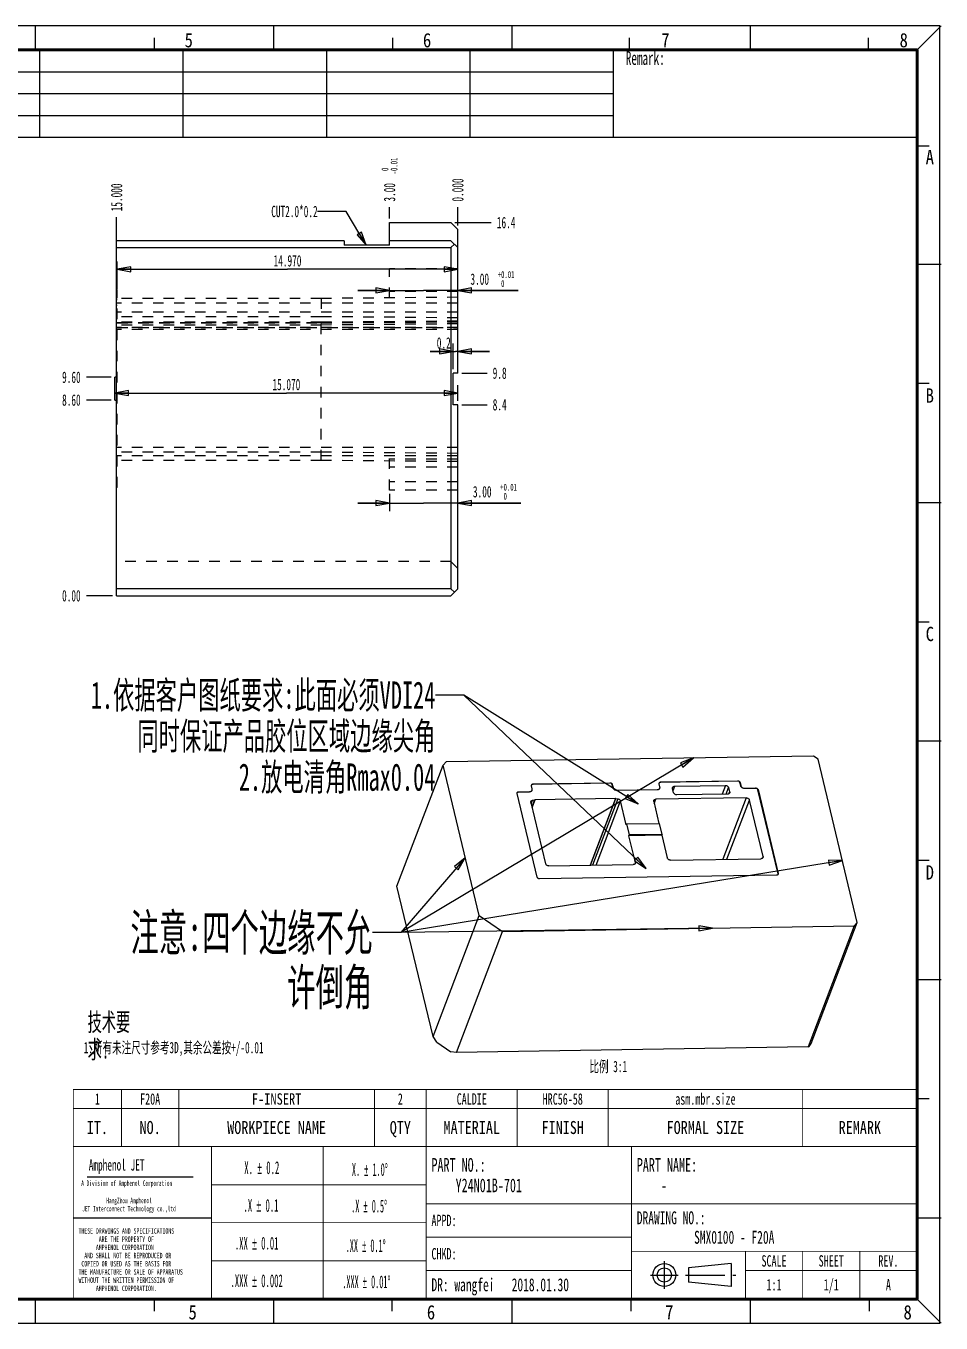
# Model space of a CAD drawing. Header units: millimetres. Extents: x 2.4 to 83.1, y 1.6 to 58.6.
# Drawn here: x 42.9 to 83.1, y 1.6 to 58.6 of the extents above; entities that cross this region are included whole.
import ezdxf

# ---------------------------------------------------------------- set-up
doc = ezdxf.new("R2010")
doc.units = ezdxf.units.MM
doc.header["$LTSCALE"] = 4.62
doc.linetypes.add('CENTER', pattern=[0.6, 0.375, -0.075, 0.075, -0.075])
doc.linetypes.add('HIDDEN', pattern=[0.2, 0.1, -0.1])
doc.layers.get('0').update_dxf_attribs({"linetype": 'CONTINUOUS'})
for name, color, linetype in [('DEFAULT_1', 7, 'CENTER'), ('DEFAULT_2', 4, 'HIDDEN'), ('DIM', 7, 'CONTINUOUS'), ('NOTE', 7, 'CONTINUOUS')]:
    doc.layers.add(name, color=color, linetype=linetype)
doc.styles.get("Standard").update_dxf_attribs({"font": 'txt', "width": 0.6})
doc.styles.add('TEXTSTYLE_11', font='txt', dxfattribs={"width": 0.6})
doc.styles.add('TEXTSTYLE_12', font='txt', dxfattribs={"width": 0.6})
doc.styles.add('TEXTSTYLE_3', font='txt', dxfattribs={"width": 0.65})
doc.styles.add('TEXTSTYLE_4', font='txt', dxfattribs={"width": 0.8})
doc.styles.add('TEXTSTYLE_5', font='txt', dxfattribs={"width": 0.85})
doc.styles.add('TEXTSTYLE_6', font='txt', dxfattribs={"width": 0.5})
doc.styles.add('TEXTSTYLE_8', font='txt', dxfattribs={"width": 0.45})
doc.dimstyles.new('DIMSTYLE_1', dxfattribs={"dimtxt": 0.5, "dimasz": 0.6, "dimexe": 1.75, "dimexo": 0.875, "dimtad": 0, "dimtih": 1, "dimtoh": 1, "dimdec": 3, "dimzin": 0, "dimdsep": 46, "dimtxsty": 'STANDARD', "dimblk": 'CLOSED', "dimblk1": 'CLOSED', "dimblk2": 'CLOSED', "dimcen": 0.09, "dimadec": 0, "dimazin": 0, "dimtp": 0.2, "dimtm": 0.2, "dimtfac": 1, "dimtdec": 3, "dimtofl": 0, "dimtmove": 0, "dimatfit": 3, "dimldrblk": 'CLOSED', "dimfxl": 1, "dimtolj": 1, "dimtzin": 0, "dimarcsym": 0})
doc.dimstyles.new('DIMSTYLE_10', dxfattribs={"dimtxt": 0.5, "dimasz": 0.6, "dimexe": 1.75, "dimexo": 0.875, "dimtad": 1, "dimdec": 3, "dimzin": 0, "dimdsep": 46, "dimtxsty": 'STANDARD', "dimblk": 'CLOSED', "dimblk1": 'CLOSED', "dimblk2": 'CLOSED', "dimcen": 0.09, "dimadec": 0, "dimazin": 0, "dimtp": 0.2, "dimtm": 0.2, "dimtfac": 1, "dimtdec": 3, "dimtofl": 0, "dimtmove": 0, "dimatfit": 3, "dimldrblk": 'CLOSED', "dimfxl": 1, "dimtolj": 1, "dimtzin": 0, "dimarcsym": 0})
doc.dimstyles.new('DIMSTYLE_2', dxfattribs={"dimtxt": 0.5, "dimasz": 0.6, "dimexe": 1.75, "dimexo": 0.875, "dimtad": 0, "dimtih": 1, "dimtoh": 1, "dimdec": 3, "dimzin": 0, "dimdsep": 46, "dimtxsty": 'STANDARD', "dimblk": 'CLOSED', "dimblk1": 'CLOSED', "dimblk2": 'CLOSED', "dimcen": 0.09, "dimadec": 0, "dimazin": 0, "dimtp": 0.1, "dimtm": 0.1, "dimtfac": 1, "dimtdec": 3, "dimtofl": 0, "dimtmove": 0, "dimatfit": 3, "dimldrblk": 'CLOSED', "dimfxl": 1, "dimtolj": 1, "dimtzin": 0, "dimarcsym": 0})
doc.dimstyles.new('DIMSTYLE_3', dxfattribs={"dimtxt": 0.5, "dimasz": 0.6, "dimexe": 1.75, "dimexo": 0.875, "dimtad": 0, "dimtih": 1, "dimtoh": 1, "dimdec": 1, "dimzin": 0, "dimdsep": 46, "dimtxsty": 'STANDARD', "dimblk": 'CLOSED', "dimblk1": 'CLOSED', "dimblk2": 'CLOSED', "dimcen": 0.09, "dimadec": 0, "dimazin": 0, "dimtp": 0.2, "dimtm": 0.2, "dimtfac": 1, "dimtdec": 1, "dimtofl": 0, "dimtmove": 0, "dimatfit": 3, "dimldrblk": 'CLOSED', "dimfxl": 1, "dimtolj": 1, "dimtzin": 0, "dimarcsym": 0})
doc.dimstyles.new('DIMSTYLE_4', dxfattribs={"dimtxt": 0.5, "dimasz": 0.6, "dimexe": 1.75, "dimexo": 0.875, "dimtad": 0, "dimtih": 1, "dimtoh": 1, "dimzin": 0, "dimdsep": 46, "dimtxsty": 'STANDARD', "dimblk": 'CLOSED', "dimblk1": 'CLOSED', "dimblk2": 'CLOSED', "dimcen": 0.09, "dimadec": 0, "dimazin": 0, "dimtp": 0.1, "dimtm": 0.1, "dimtfac": 1, "dimtofl": 0, "dimtmove": 0, "dimatfit": 3, "dimldrblk": 'CLOSED', "dimfxl": 1, "dimtolj": 1, "dimtzin": 0, "dimarcsym": 0})
doc.dimstyles.new('DIMSTYLE_5', dxfattribs={"dimtxt": 0.5, "dimasz": 0.6, "dimexe": 1.75, "dimexo": 0.875, "dimtad": 0, "dimtih": 1, "dimtoh": 1, "dimzin": 0, "dimdsep": 46, "dimtxsty": 'STANDARD', "dimblk": 'CLOSED', "dimblk1": 'CLOSED', "dimblk2": 'CLOSED', "dimcen": 0.09, "dimadec": 0, "dimazin": 0, "dimtp": 0.2, "dimtm": 0.2, "dimtfac": 1, "dimtofl": 0, "dimtmove": 0, "dimatfit": 3, "dimldrblk": 'CLOSED', "dimfxl": 1, "dimtolj": 1, "dimtzin": 0, "dimarcsym": 0})
doc.dimstyles.new('DIMSTYLE_6', dxfattribs={"dimtxt": 0.5, "dimasz": 0.6, "dimexe": 1.75, "dimexo": 0.875, "dimtad": 0, "dimtih": 1, "dimtoh": 1, "dimzin": 0, "dimdsep": 46, "dimtxsty": 'STANDARD', "dimblk": 'CLOSED', "dimblk1": 'CLOSED', "dimblk2": 'CLOSED', "dimcen": 0.09, "dimadec": 0, "dimazin": 0, "dimtol": 1, "dimtm": 0.01, "dimtfac": 0.6, "dimtofl": 0, "dimtmove": 0, "dimatfit": 3, "dimldrblk": 'CLOSED', "dimfxl": 1, "dimtolj": 1, "dimtzin": 0, "dimarcsym": 0})
doc.dimstyles.new('DIMSTYLE_7', dxfattribs={"dimtxt": 0.5, "dimasz": 0.6, "dimexe": 1.75, "dimexo": 0.875, "dimtad": 1, "dimdec": 1, "dimzin": 0, "dimdsep": 46, "dimtxsty": 'STANDARD', "dimblk": 'CLOSED', "dimblk1": 'CLOSED', "dimblk2": 'CLOSED', "dimcen": 0.09, "dimadec": 0, "dimazin": 0, "dimtp": 0.1, "dimtm": 0.1, "dimtfac": 1, "dimtdec": 1, "dimtofl": 0, "dimtmove": 0, "dimatfit": 3, "dimldrblk": 'CLOSED', "dimfxl": 1, "dimtolj": 1, "dimtzin": 0, "dimarcsym": 0})
doc.dimstyles.new('DIMSTYLE_8', dxfattribs={"dimtxt": 0.5, "dimasz": 0.6, "dimexe": 1.75, "dimexo": 0.875, "dimtad": 1, "dimzin": 0, "dimdsep": 46, "dimtxsty": 'STANDARD', "dimblk": 'CLOSED', "dimblk1": 'CLOSED', "dimblk2": 'CLOSED', "dimcen": 0.09, "dimadec": 0, "dimazin": 0, "dimtol": 1, "dimtp": 0.01, "dimtfac": 0.6, "dimtofl": 0, "dimtmove": 0, "dimatfit": 3, "dimldrblk": 'CLOSED', "dimfxl": 1, "dimtolj": 1, "dimtzin": 0, "dimarcsym": 0})
doc.dimstyles.get("Standard").update_dxf_attribs({"dimtxt": 0.5, "dimasz": 0.6, "dimexe": 1.75, "dimexo": 0.875, "dimtad": 1, "dimdec": 3, "dimzin": 0, "dimdsep": 46, "dimtxsty": 'STANDARD', "dimblk": 'CLOSED', "dimblk1": 'CLOSED', "dimblk2": 'CLOSED', "dimcen": 0.09, "dimadec": 0, "dimazin": 0, "dimtol": 1, "dimtp": 0.001, "dimtm": 0.001, "dimtfac": 1, "dimtdec": 3, "dimtofl": 0, "dimtmove": 0, "dimatfit": 3, "dimldrblk": 'CLOSED', "dimfxl": 1, "dimtolj": 1, "dimtzin": 0, "dimarcsym": 0})

# ---------------------------------------------------------------- blocks, each defined once
blk = doc.blocks.new('*D17')
at = {"layer": 'DIM', "color": 2, "linetype": 'Continuous'}
blk.add_line((46.628, 42.173), (45.543, 42.173), dxfattribs=at)
at = {"layer": 'DIM', "color": 2, "linetype": 'Continuous', "insert": (45.293, 42.423), "char_height": 0.5, "width": 1.2, "attachment_point": 3, "line_spacing_factor": 0.9}
blk.add_mtext('8.60', dxfattribs=at)
blk = doc.blocks.new('_CLOSED')
at = {"color": 0, "linetype": 'ByBlock'}
for p, q in [((0, 0), (-1, 0.183)), ((-1, 0.183), (-1, -0.183)), ((-1, -0.183), (0, 0)), ((-1, 0), (0, 0))]:
    blk.add_line(p, q, dxfattribs=at)
blk = doc.blocks.new('*D18')
at = {"layer": 'DIM', "color": 2, "linetype": 'Continuous'}
blk.add_line((46.697, 33.573), (45.543, 33.573), dxfattribs=at)
at = {"layer": 'DIM', "color": 2, "linetype": 'Continuous', "insert": (45.293, 33.823), "char_height": 0.5, "width": 1.2, "attachment_point": 3, "line_spacing_factor": 0.9}
blk.add_mtext('0.00', dxfattribs=at)
blk = doc.blocks.new('*D19')
at = {"layer": 'DIM', "color": 2, "linetype": 'Continuous'}
blk.add_line((46.628, 43.174), (45.543, 43.174), dxfattribs=at)
at = {"layer": 'DIM', "color": 2, "linetype": 'Continuous', "insert": (45.293, 43.424), "char_height": 0.5, "width": 1.2, "attachment_point": 3, "line_spacing_factor": 0.9}
blk.add_mtext('9.60', dxfattribs=at)
blk = doc.blocks.new('*D20')
at = {"layer": 'DIM', "color": 2, "linetype": 'Continuous'}
blk.add_line((61.747, 49.973), (63.341, 49.973), dxfattribs=at)
at = {"layer": 'DIM', "color": 2, "linetype": 'Continuous', "insert": (63.591, 50.223), "char_height": 0.5, "width": 1.2, "attachment_point": 1, "line_spacing_factor": 0.9}
blk.add_mtext('16.4', dxfattribs=at)
blk = doc.blocks.new('*D21')
at = {"layer": 'DIM', "color": 2, "linetype": 'Continuous'}
blk.add_line((58.872, 50.148), (58.872, 50.642), dxfattribs=at)
at = {"layer": 'DIM', "color": 2, "linetype": 'Continuous', "width": 0.6}
for s, height, p in [('-0.01', 0.3, (59.222, 52.092)), (' 0', 0.3, (58.822, 52.092)), ('3.00', 0.5, (59.122, 50.892))]:
    blk.add_text(s, height=height, rotation=90, dxfattribs=at).set_placement(p)
blk = doc.blocks.new('*D22')
at = {"layer": 'DIM', "color": 2, "linetype": 'Continuous'}
blk.add_line((61.872, 49.848), (61.872, 50.642), dxfattribs=at)
at = {"layer": 'DIM', "color": 2, "linetype": 'Continuous', "insert": (61.622, 50.892), "char_height": 0.5, "width": 1.5, "attachment_point": 1, "rotation": 90, "line_spacing_factor": 0.9}
blk.add_mtext('0.000', dxfattribs=at)
blk = doc.blocks.new('*D23')
at = {"layer": 'DIM', "color": 2, "linetype": 'Continuous'}
blk.add_line((62.047, 43.355), (63.159, 43.355), dxfattribs=at)
at = {"layer": 'DIM', "color": 2, "linetype": 'Continuous', "insert": (63.409, 43.605), "char_height": 0.5, "width": 0.9, "attachment_point": 1, "line_spacing_factor": 0.9}
blk.add_mtext('9.8', dxfattribs=at)
blk = doc.blocks.new('*D24')
at = {"layer": 'DIM', "color": 2, "linetype": 'Continuous'}
blk.add_line((62.047, 41.968), (63.159, 41.968), dxfattribs=at)
at = {"layer": 'DIM', "color": 2, "linetype": 'Continuous', "insert": (63.409, 42.218), "char_height": 0.5, "width": 0.9, "attachment_point": 1, "line_spacing_factor": 0.9}
blk.add_mtext('8.4', dxfattribs=at)
blk = doc.blocks.new('*D25')
at = {"layer": 'DIM', "color": 2, "linetype": 'Continuous'}
for p, q in [((61.672, 43.53), (61.672, 44.656)), ((61.672, 44.306), (60.663, 44.306)), ((60.663, 44.306), (61.772, 44.306)), ((63.272, 44.306), (61.772, 44.306)), ((61.872, 44.306), (63.272, 44.306))]:
    blk.add_line(p, q, dxfattribs=at)
at = {"layer": 'DIM', "color": 2, "linetype": 'Continuous', "xscale": 0.6, "yscale": 0.6, "zscale": 0.6}
blk.add_blockref('_CLOSED', (61.672, 44.306), dxfattribs=at)
at = {"layer": 'DIM', "color": 2, "linetype": 'Continuous', "xscale": 0.6, "yscale": 0.6, "zscale": 0.6, "rotation": 180}
blk.add_blockref('_CLOSED', (61.872, 44.306), dxfattribs=at)
at = {"layer": 'DIM', "color": 2, "linetype": 'Continuous', "insert": (61.563, 44.931), "char_height": 0.5, "width": 0.9, "attachment_point": 3, "line_spacing_factor": 0.9}
blk.add_mtext('0.2', dxfattribs=at)
blk = doc.blocks.new('*D26')
at = {"layer": 'DIM', "color": 2, "linetype": 'Continuous'}
for p, q in [((58.872, 46.988), (57.472, 46.988)), ((57.472, 46.988), (60.372, 46.988)), ((64.531, 46.988), (60.372, 46.988)), ((61.872, 46.988), (64.531, 46.988))]:
    blk.add_line(p, q, dxfattribs=at)
at = {"layer": 'DIM', "color": 2, "linetype": 'Continuous', "xscale": 0.6, "yscale": 0.6, "zscale": 0.6}
blk.add_blockref('_CLOSED', (58.872, 46.988), dxfattribs=at)
at = {"layer": 'DIM', "color": 2, "linetype": 'Continuous', "xscale": 0.6, "yscale": 0.6, "zscale": 0.6, "rotation": 180}
blk.add_blockref('_CLOSED', (61.872, 46.988), dxfattribs=at)
at = {"layer": 'DIM', "color": 2, "linetype": 'Continuous', "width": 0.6}
for s, height, p in [('3.00', 0.5, (62.431, 47.238)), ('+0.01', 0.3, (63.631, 47.538)), (' 0', 0.3, (63.631, 47.138))]:
    blk.add_text(s, height=height, dxfattribs=at).set_placement(p)
blk = doc.blocks.new('*D27')
at = {"layer": 'DIM', "color": 2, "linetype": 'Continuous'}
for p, q in [((58.872, 37.644), (57.472, 37.644)), ((57.472, 37.644), (60.372, 37.644)), ((58.872, 38.044), (58.872, 37.294)), ((64.64, 37.644), (60.372, 37.644)), ((61.872, 37.644), (64.64, 37.644))]:
    blk.add_line(p, q, dxfattribs=at)
at = {"layer": 'DIM', "color": 2, "linetype": 'Continuous', "xscale": 0.6, "yscale": 0.6, "zscale": 0.6}
blk.add_blockref('_CLOSED', (58.872, 37.644), dxfattribs=at)
at = {"layer": 'DIM', "color": 2, "linetype": 'Continuous', "xscale": 0.6, "yscale": 0.6, "zscale": 0.6, "rotation": 180}
blk.add_blockref('_CLOSED', (61.872, 37.644), dxfattribs=at)
at = {"layer": 'DIM', "color": 2, "linetype": 'Continuous', "width": 0.6}
for s, height, p in [('3.00', 0.5, (62.54, 37.894)), ('+0.01', 0.3, (63.74, 38.194)), (' 0', 0.3, (63.74, 37.794))]:
    blk.add_text(s, height=height, dxfattribs=at).set_placement(p)
blk = doc.blocks.new('*D28')
at = {"layer": 'DIM', "color": 2, "linetype": 'Continuous'}
blk.add_line((46.872, 49.048), (46.872, 50.214), dxfattribs=at)
at = {"layer": 'DIM', "color": 2, "linetype": 'Continuous', "insert": (46.622, 50.464), "char_height": 0.5, "width": 1.8, "attachment_point": 1, "rotation": 90, "line_spacing_factor": 0.9}
blk.add_mtext('15.000', dxfattribs=at)
blk = doc.blocks.new('*D32')
at = {"layer": 'DIM', "color": 2, "linetype": 'Continuous'}
for p, q in [((46.902, 47.042), (46.902, 48.267)), ((46.902, 47.917), (54.387, 47.917)), ((61.872, 47.917), (54.387, 47.917))]:
    blk.add_line(p, q, dxfattribs=at)
at = {"layer": 'DIM', "color": 2, "linetype": 'Continuous', "xscale": 0.6, "yscale": 0.6, "zscale": 0.6, "rotation": 180}
blk.add_blockref('_CLOSED', (46.902, 47.917), dxfattribs=at)
at = {"layer": 'DIM', "color": 2, "linetype": 'Continuous', "xscale": 0.6, "yscale": 0.6, "zscale": 0.6}
blk.add_blockref('_CLOSED', (61.872, 47.917), dxfattribs=at)
at = {"layer": 'DIM', "color": 2, "linetype": 'Continuous', "insert": (54.387, 48.542), "char_height": 0.5, "width": 1.8, "attachment_point": 2, "line_spacing_factor": 0.9}
blk.add_mtext('14.970', dxfattribs=at)
blk = doc.blocks.new('*D35')
at = {"layer": 'DIM', "color": 2, "linetype": 'Continuous'}
for p, q in [((61.872, 42.143), (61.872, 42.831)), ((46.803, 42.481), (54.338, 42.481)), ((61.872, 42.481), (54.338, 42.481))]:
    blk.add_line(p, q, dxfattribs=at)
at = {"layer": 'DIM', "color": 2, "linetype": 'Continuous', "xscale": 0.6, "yscale": 0.6, "zscale": 0.6, "rotation": 180}
blk.add_blockref('_CLOSED', (46.803, 42.481), dxfattribs=at)
at = {"layer": 'DIM', "color": 2, "linetype": 'Continuous', "xscale": 0.6, "yscale": 0.6, "zscale": 0.6}
blk.add_blockref('_CLOSED', (61.872, 42.481), dxfattribs=at)
at = {"layer": 'DIM', "color": 2, "linetype": 'Continuous', "insert": (54.338, 43.106), "char_height": 0.5, "width": 1.8, "attachment_point": 2, "line_spacing_factor": 0.9}
blk.add_mtext('15.070', dxfattribs=at)
blk = doc.blocks.new('*T36')
at = {"color": 0, "linetype": 'ByBlock', "lineweight": -2}
for p, q in [((0, 0), (78.594, 0)), ((0, 0), (0, -3.84)), ((4.24, 0), (4.24, -3.84)), ((10.546, 0), (10.546, -3.84)), ((14.786, 0), (14.786, -3.84)), ((21.092, 0), (21.092, -3.84)), ((27.398, 0), (27.398, -3.84)), ((33.704, 0), (33.704, -3.84)), ((40.01, 0), (40.01, -3.84)), ((46.316, 0), (46.316, -3.84)), ((52.622, 0), (52.622, -3.84)), ((58.928, 0), (58.928, -3.84)), ((65.234, 0), (65.234, -3.84)), ((78.594, 0), (78.594, -3.84)), ((0, -0.96), (65.234, -0.96)), ((0, -1.92), (65.234, -1.92)), ((0, -2.88), (65.234, -2.88)), ((0, -3.84), (78.594, -3.84))]:
    blk.add_line(p, q, dxfattribs=at)
at = {"color": 0, "linetype": 'Continuous', "char_height": 0.45, "width": 4.12, "attachment_point": 5, "line_spacing_factor": 0.9}
for s, insert in [('Order Date: ', (2.12, -0.48)), ('Procedure:', (12.666, -0.48))]:
    blk.add_mtext(s, dxfattribs=dict(at, insert=insert))
at = {"color": 0, "linetype": 'Continuous'}
for s, insert, char_height, width, attachment_point in [('  Remark:   ', (65.294, -0.06), 0.6, 13.24, 1), ('Finish Date:', (2.12, -1.44), 0.45, 4.12, 5), ('Future hour:', (12.666, -1.44), 0.45, 4.12, 5), ('Machining Code:', (2.12, -2.4), 0.4, 4.12, 5), ('Actual hour:', (12.666, -2.4), 0.45, 4.12, 5), ('QTY:', (2.12, -3.36), 0.45, 4.12, 5), ('Procedure Date:', (12.666, -3.36), 0.4, 4.12, 5)]:
    blk.add_mtext(s, dxfattribs=dict(at, insert=insert, char_height=char_height, width=width, attachment_point=attachment_point))
blk = doc.blocks.new('*T37')
at = {"color": 2, "linetype": 'Continuous', "const_width": 0.04}
for points in [[(37.111, 9.212), (-0.02, 9.212)], [(0, 0), (0, 9.212)], [(2.116, 6.704), (2.116, 9.212)], [(4.636, 6.704), (4.636, 9.212)], [(13.236, 6.704), (13.236, 9.212)], [(15.516, 0), (15.516, 9.212)], [(19.516, 6.704), (19.516, 9.212)], [(23.516, 6.704), (23.516, 9.212)], [(32.063, 6.704), (32.063, 9.212)], [(37.091, 0), (37.091, 9.212)], [(37.091, 8.374), (0, 8.374)], [(37.091, 6.704), (0, 6.704)], [(6.072, 0), (6.072, 6.704)], [(10.978, 0), (10.978, 6.704)], [(24.544, 0), (24.544, 6.704)], [(15.516, 5.024), (6.072, 5.024)], [(37.091, 4.19), (15.516, 4.19)], [(15.516, 3.358), (6.072, 3.358)], [(24.544, 2.724), (15.516, 2.724)], [(37.091, 2.096), (24.544, 2.096)], [(29.549, 0), (29.549, 2.096)], [(32.063, 0), (32.063, 2.096)], [(34.577, 0), (34.577, 2.096)], [(15.516, 1.68), (6.072, 1.68)], [(24.544, 1.258), (15.516, 1.258)], [(37.091, 1.258), (29.549, 1.258)], [(37.111, 0), (-0.02, 0)]]:
    blk.add_lwpolyline(points, dxfattribs=at)
at = {"layer": 'NOTE', "color": 2, "linetype": 'Continuous', "line_spacing_factor": 0.9}
for s, insert, char_height, width, attachment_point, style in [('1', (1.058, 9.043), 0.5, 0.65, 2, 'TEXTSTYLE_3'), ('F20A', (3.376, 9.043), 0.5, 2.6, 2, 'TEXTSTYLE_3'), ('F-INSERT', (8.936, 9.043), 0.5, 6.4, 2, 'TEXTSTYLE_4'), ('2', (14.376, 9.043), 0.5, 0.65, 2, 'TEXTSTYLE_3'), ('CALDIE', (17.516, 9.043), 0.5, 3.9, 2, 'TEXTSTYLE_3'), ('HRC56-58', (21.516, 9.043), 0.5, 5.2, 2, 'TEXTSTYLE_3'), ('asm.mbr.size', (27.7895, 9.043), 0.5, 7.8, 2, 'TEXTSTYLE_3'), ('IT.', (1.058, 7.824), 0.57, 2.736, 2, 'TEXTSTYLE_4'), ('NO.', (3.376, 7.824), 0.57, 2.736, 2, 'TEXTSTYLE_4'), ('WORKPIECE NAME', (8.936, 7.824), 0.57, 12.768, 2, 'TEXTSTYLE_4'), ('QTY', (14.376, 7.824), 0.57, 2.736, 2, 'TEXTSTYLE_4'), ('MATERIAL', (17.516, 7.824), 0.57, 7.296, 2, 'TEXTSTYLE_4'), ('FINISH', (21.516, 7.824), 0.57, 5.472, 2, 'TEXTSTYLE_4'), ('FORMAL SIZE', (27.7895, 7.824), 0.57, 10.032, 2, 'TEXTSTYLE_4'), ('REMARK', (34.577, 7.824), 0.57, 5.472, 2, 'TEXTSTYLE_4'), ('PART NO.:\\P    Y24N01B-701 ', (15.7435, 6.197), 0.6, 12.48, 1, 'TEXTSTYLE_3'), ('PART NAME:  \\P    -', (24.7715, 6.197), 0.6, 9.36, 1, 'TEXTSTYLE_3'), ('APPD:  ', (15.7435, 3.707), 0.5, 4.55, 1, 'TEXTSTYLE_3'), ('DRAWING NO.:   \\P          SMX0100 - F20A', (24.7715, 3.8555), 0.57, 17.784, 1, 'TEXTSTYLE_3'), (' \\P \\P \\P \\P \\P \\P \\P \\P \\PTHESE DRAWINGS AND SPECIFICATIONS\\P       ARE THE PROPERTY OF\\P      AMPHENOL CORPORATION\\P  AND SHALL NOT BE REPRODUCED OR\\P COPIED OR USED AS THE BASIS FOR\\PTHE MANUFACTURE OR SALE OF APPARATUS\\PWITHOUT THE WRITTEN PERMISSION OF\\P      AMPHENOL CORPORATION. ', (0.2275, 6.354), 0.24, 11.232, 1, 'TEXTSTYLE_3'), ('CHKD:', (15.7435, 2.241), 0.5, 3.25, 1, 'TEXTSTYLE_3'), ('SCALE', (30.806, 1.927), 0.5, 3.25, 2, 'TEXTSTYLE_3'), ('SHEET', (33.32, 1.927), 0.5, 3.25, 2, 'TEXTSTYLE_3'), ('REV.', (35.834, 1.927), 0.5, 2.6, 2, 'TEXTSTYLE_3'), ('DR: wangfei   2018.01.30', (15.7435, 0.914), 0.57, 17.784, 1, 'TEXTSTYLE_3'), ('1:1', (30.806, 0.879), 0.5, 1.95, 2, 'TEXTSTYLE_3'), ('1/1', (33.32, 0.879), 0.5, 1.95, 2, 'TEXTSTYLE_3'), ('A', (35.834, 0.879), 0.5, 0.65, 2, 'TEXTSTYLE_3')]:
    blk.add_mtext(s, dxfattribs=dict(at, insert=insert, char_height=char_height, width=width, attachment_point=attachment_point, style=style))

msp = doc.modelspace()

# ---------------------------------------------------------------- linework, layer by layer
at = {"color": 7, "linetype": 'Continuous'}
for p, q in [((83.0689, 58.6112), (2.4432, 58.6112)), ((43.3054, 57.5637), (43.3054, 58.6115)), ((53.7833, 57.5637), (53.7833, 58.6115)), ((64.2612, 57.5637), (64.2612, 58.6115)), ((74.7391, 57.5637), (74.7391, 58.6115)), ((82.0737, 57.5637), (83.1214, 58.6115)), ((83.0689, 1.6114), (83.0689, 58.6112)), ((48.5444, 57.5637), (48.5444, 58.0876)), ((59.0223, 57.5637), (59.0223, 58.0876)), ((69.4198, 57.5637), (69.4198, 58.0876)), ((79.9334, 57.5637), (79.9334, 58.0876)), ((82.5976, 53.3321), (82.0737, 53.3321)), ((58.8724, 48.9734), (58.8724, 49.9734)), ((58.8724, 49.9734), (61.5724, 49.9734)), ((61.8724, 49.6734), (61.5724, 49.9734)), ((61.8724, 43.3547), (61.8724, 49.6734)), ((46.8724, 33.5734), (46.8724, 49.1734)), ((56.8724, 49.1734), (46.8724, 49.1734)), ((56.8724, 49.1734), (56.8724, 48.9734)), ((61.5724, 49.1734), (58.8724, 49.1734)), ((61.5724, 49.1734), (61.8724, 48.8734)), ((61.5724, 48.8734), (61.7224, 49.0234)), ((46.8724, 48.8734), (61.5724, 48.8734)), ((58.8724, 48.9734), (56.8724, 48.9734)), ((61.5724, 48.8734), (61.5724, 33.8734)), ((83.1214, 48.1336), (82.0737, 48.1336)), ((61.8724, 43.3547), (61.6724, 43.3547)), ((61.6724, 41.9684), (61.6724, 43.3547)), ((46.8027, 42.1727), (46.8027, 43.1742)), ((46.8724, 43.1742), (46.8027, 43.1742)), ((82.5976, 42.8942), (82.0737, 42.8942)), ((46.8027, 42.1727), (46.8724, 42.1727)), ((61.8724, 41.9684), (61.6724, 41.9684)), ((61.8724, 33.8734), (61.8724, 41.9684)), ((83.1214, 37.6557), (82.0737, 37.6557)), ((61.5724, 33.8734), (46.8724, 33.8734)), ((61.7224, 33.7234), (61.5724, 33.8734)), ((61.5724, 33.5734), (61.8724, 33.8734)), ((46.8724, 33.5734), (61.5724, 33.5734)), ((82.5976, 32.4168), (82.0737, 32.4168)), ((83.1214, 27.1778), (82.0737, 27.1778)), ((61.3625, 26.2747), (61.2253, 26.1285)), ((77.5082, 26.5273), (61.3625, 26.2747)), ((77.7144, 26.3864), (77.5082, 26.5273)), ((79.4386, 19.2093), (77.7144, 26.3864)), ((59.1997, 20.8083), (61.2253, 26.1285)), ((62.8115, 19.5255), (61.2253, 26.1285)), ((65.1464, 25.088), (65.1133, 25.2258)), ((68.561, 25.341), (65.1779, 25.2881)), ((65.1779, 25.2881), (65.1821, 25.299)), ((65.1821, 25.299), (68.5651, 25.3519)), ((68.5651, 25.3519), (68.561, 25.341)), ((68.6643, 25.2705), (68.6684, 25.2814)), ((68.6974, 25.1327), (68.6643, 25.2705)), ((68.6684, 25.2814), (68.7015, 25.1436)), ((68.7015, 25.1436), (68.6974, 25.1327)), ((70.7615, 25.1758), (70.7284, 25.3136)), ((74.1761, 25.4289), (70.793, 25.376)), ((70.793, 25.376), (70.7972, 25.3868)), ((70.7972, 25.3868), (74.1802, 25.4398)), ((71.3645, 24.9135), (71.3186, 25.1049)), ((71.3396, 25.0173), (71.4101, 25.2024)), ((71.4101, 25.2024), (73.643, 25.2373)), ((73.643, 25.2373), (73.4958, 24.8508)), ((73.6701, 24.8536), (73.7805, 25.1434)), ((73.7805, 25.1434), (73.8265, 24.9521)), ((74.1802, 25.4398), (74.1761, 25.4289)), ((74.2793, 25.3584), (74.2835, 25.3692)), ((74.3124, 25.2206), (74.2793, 25.3584)), ((74.2835, 25.3692), (74.3166, 25.2315)), ((74.3166, 25.2315), (74.3124, 25.2206)), ((74.4846, 25.103), (74.4887, 25.1139)), ((74.969, 25.1106), (74.4846, 25.103)), ((74.4887, 25.1139), (74.9731, 25.1215)), ((74.9731, 25.1215), (74.969, 25.1106)), ((65.3678, 21.2014), (64.4829, 24.8852)), ((64.5475, 24.9476), (64.5516, 24.9584)), ((64.5475, 24.9476), (65.0277, 24.9551)), ((64.5516, 24.9584), (65.0319, 24.9659)), ((65.0319, 24.9659), (65.0277, 24.9551)), ((65.1017, 24.4314), (65.1613, 24.5877)), ((65.2509, 24.6014), (65.1344, 24.2954)), ((65.141, 24.2678), (65.2686, 24.6029)), ((65.1613, 24.5877), (65.2509, 24.6014)), ((68.8037, 24.6582), (65.2686, 24.6029)), ((68.8037, 24.6582), (67.6873, 21.7259)), ((67.7043, 21.7262), (68.8203, 24.6575)), ((68.9108, 24.6482), (67.7989, 21.7277)), ((67.9564, 21.7301), (69.0319, 24.5549)), ((68.8203, 24.6575), (68.9108, 24.6482)), ((70.6428, 25.0429), (68.8695, 25.0152)), ((68.8695, 25.0152), (68.8736, 25.0261)), ((68.8736, 25.0261), (70.6469, 25.0538)), ((69.2837, 23.5065), (69.0319, 24.5549)), ((70.4881, 24.5307), (70.7201, 23.5649)), ((70.5092, 24.4429), (70.5797, 24.6283)), ((74.5591, 24.6905), (70.5797, 24.6283)), ((70.6469, 25.0538), (70.6428, 25.0429)), ((73.7349, 24.8546), (71.502, 24.8196)), ((74.5591, 24.6905), (73.5311, 21.9905)), ((73.7057, 21.9933), (74.6968, 24.5965)), ((73.8265, 24.9521), (73.7976, 24.8762)), ((75.2931, 22.1143), (74.6968, 24.5965)), ((75.0723, 25.0401), (75.0764, 25.051)), ((75.9572, 21.3563), (75.0723, 25.0401)), ((75.0764, 25.051), (75.9614, 21.3672)), ((65.0873, 24.4916), (65.7359, 21.7916)), ((69.2975, 23.5426), (69.2837, 23.5065)), ((69.2975, 23.5426), (70.7424, 23.5652)), ((69.2975, 23.5426), (69.4126, 23.0634)), ((70.8575, 23.0861), (70.7424, 23.5652)), ((69.3988, 23.0273), (69.4126, 23.0634)), ((70.8438, 23.05), (69.3988, 23.0273)), ((69.6809, 21.8533), (69.3988, 23.0273)), ((70.8575, 23.0861), (69.4126, 23.0634)), ((70.8575, 23.0861), (70.8438, 23.05)), ((70.8438, 23.05), (71.0844, 22.0484)), ((65.8736, 21.6976), (69.5892, 21.7557)), ((69.6809, 21.8533), (69.6519, 21.7773)), ((71.2221, 21.9544), (75.2015, 22.0167)), ((75.2931, 22.1143), (75.2642, 22.0383)), ((82.5976, 21.9389), (82.0737, 21.9389)), ((75.8926, 21.2939), (65.4711, 21.1309)), ((75.9614, 21.3672), (75.9572, 21.3563)), ((60.7859, 14.2054), (59.1997, 20.8083)), ((60.7859, 14.2054), (62.8115, 19.5255)), ((62.8115, 19.5255), (63.8427, 18.8212)), ((61.8172, 13.5011), (63.8427, 18.8212)), ((63.8427, 18.8212), (79.3013, 19.0631)), ((79.3013, 19.0631), (77.2757, 13.7429)), ((77.413, 13.8892), (79.4386, 19.2093)), ((79.3013, 19.0631), (79.4386, 19.2093)), ((83.1214, 16.6999), (82.0737, 16.6999)), ((60.9509, 13.9559), (60.7859, 14.2054)), ((60.9509, 13.9559), (61.5696, 13.5334)), ((77.2757, 13.7429), (61.8172, 13.5011)), ((77.2757, 13.7429), (77.3237, 13.7618)), ((77.3237, 13.7618), (77.413, 13.8892)), ((61.8172, 13.5011), (61.5696, 13.5334)), ((82.5976, 11.461), (82.0737, 11.461)), ((45.5739, 8.0388), (50.2375, 8.0432)), ((44.9732, 6.2326), (51.05, 6.2326)), ((83.1214, 6.2221), (82.0737, 6.2221)), ((43.3054, 1.6118), (43.3054, 2.6596)), ((48.5444, 2.1357), (48.5444, 2.6596)), ((53.7833, 1.6118), (53.7833, 2.6596)), ((58.9885, 2.1357), (58.9885, 2.6596)), ((64.2612, 1.6118), (64.2612, 2.6596)), ((69.5002, 2.1351), (69.5002, 2.659)), ((74.7391, 1.6118), (74.7391, 2.6596)), ((79.9781, 2.1357), (79.9781, 2.6596)), ((82.0737, 2.6596), (83.1214, 1.6118)), ((2.4432, 1.6114), (83.0689, 1.6114))]:
    msp.add_line(p, q, dxfattribs=at)
at = {"color": 1, "linetype": 'Continuous'}
for p, q in [((73.8969, 4.2261), (72.0108, 4.0375)), ((72.0108, 4.0375), (72.0108, 3.4088)), ((73.8969, 4.2261), (73.8969, 3.2202)), ((73.8969, 3.2202), (72.0108, 3.4088))]:
    msp.add_line(p, q, dxfattribs=at)
at = {"color": 7, "linetype": 'Continuous', "const_width": 0.14}
for points in [[(82.0737, 57.5637), (3.4894, 57.5637)], [(82.0737, 2.6596), (82.0737, 57.5637)], [(3.4894, 2.6596), (82.0737, 2.6596)]]:
    msp.add_lwpolyline(points, dxfattribs=at)
at = {"color": 1, "linetype": 'Continuous'}
for radius in [0.5029, 0.3143]:
    msp.add_circle((70.954, 3.7231), radius, dxfattribs=at)
at = {"color": 7, "linetype": 'Continuous'}
for centre, radius, start, end in [((65.1639, 25.2406), 0.0523, 159.17796, 165.57397), ((70.779, 25.3284), 0.0523, 159.17796, 165.57397), ((64.5335, 24.9), 0.0523, 159.17796, 165.57397), ((68.8058, 24.5171), 0.1411, 84.10055, 90.87527)]:
    msp.add_arc(centre, radius, start, end, dxfattribs=at)
for points, knots in [([(65.1133, 25.2258), (65.1128, 25.2281), (65.1111, 25.2373), (65.1116, 25.2469), (65.1133, 25.2536)], [0, 0, 0, 0, 0.2571712, 1, 1, 1, 1]), ([(65.1151, 25.2591), (65.1173, 25.265), (65.1241, 25.2763), (65.1399, 25.289), (65.1598, 25.297), (65.1745, 25.2989), (65.1821, 25.299)], [0, 0, 0, 0, 0.2282796, 0.4674316, 0.7247433, 1, 1, 1, 1]), ([(65.1779, 25.2881), (65.1715, 25.288), (65.1589, 25.2866), (65.1414, 25.2808), (65.1267, 25.2714), (65.1191, 25.263), (65.1161, 25.2584)], [0, 0, 0, 0, 0.2719102, 0.529488, 0.770976, 1, 1, 1, 1]), ([(65.1435, 25.0323), (65.1468, 25.0409), (65.1506, 25.0597), (65.1487, 25.0787), (65.1464, 25.088)], [0, 0, 0, 0, 0.4908706, 1, 1, 1, 1]), ([(68.6643, 25.2705), (68.6619, 25.2804), (68.652, 25.3), (68.6274, 25.3227), (68.5959, 25.3377), (68.5725, 25.3412), (68.561, 25.341)], [0, 0, 0, 0, 0.2277141, 0.4781571, 0.7409183, 1, 1, 1, 1]), ([(68.5651, 25.3519), (68.5767, 25.3521), (68.6, 25.3486), (68.6315, 25.3336), (68.6561, 25.3108), (68.666, 25.2912), (68.6684, 25.2814)], [0, 0, 0, 0, 0.2590817, 0.5218429, 0.7722859, 1, 1, 1, 1]), ([(68.8695, 25.0152), (68.8503, 25.0149), (68.8113, 25.0208), (68.7589, 25.0458), (68.7178, 25.0836), (68.7013, 25.1163), (68.6974, 25.1327)], [0, 0, 0, 0, 0.2590945, 0.52184, 0.7722761, 1, 1, 1, 1]), ([(68.7015, 25.1436), (68.7054, 25.1272), (68.7219, 25.0945), (68.763, 25.0566), (68.8154, 25.0316), (68.8544, 25.0258), (68.8736, 25.0261)], [0, 0, 0, 0, 0.2277241, 0.4781604, 0.7409058, 1, 1, 1, 1]), ([(70.7544, 25.1093), (70.7507, 25.0995), (70.7393, 25.0807), (70.7131, 25.0595), (70.6799, 25.0462), (70.6554, 25.0431), (70.6428, 25.0429)], [0, 0, 0, 0, 0.2282885, 0.4675412, 0.7245697, 1, 1, 1, 1]), ([(70.6469, 25.0538), (70.6595, 25.054), (70.684, 25.0571), (70.7172, 25.0704), (70.7434, 25.0916), (70.7548, 25.1104), (70.7585, 25.1201)], [0, 0, 0, 0, 0.2754305, 0.5324591, 0.7717117, 1, 1, 1, 1]), ([(70.7284, 25.3136), (70.7279, 25.3159), (70.7262, 25.3251), (70.7267, 25.3347), (70.7284, 25.3414)], [0, 0, 0, 0, 0.2571712, 1, 1, 1, 1]), ([(70.7302, 25.347), (70.7324, 25.3529), (70.7392, 25.3641), (70.755, 25.3769), (70.7749, 25.3848), (70.7896, 25.3867), (70.7972, 25.3868)], [0, 0, 0, 0, 0.2282796, 0.4674316, 0.7247433, 1, 1, 1, 1]), ([(70.793, 25.376), (70.7866, 25.3759), (70.774, 25.3745), (70.7565, 25.3686), (70.7417, 25.3593), (70.7342, 25.3508), (70.7312, 25.3463)], [0, 0, 0, 0, 0.2719102, 0.529488, 0.770976, 1, 1, 1, 1]), ([(70.7585, 25.1201), (70.7618, 25.1288), (70.7657, 25.1475), (70.7637, 25.1665), (70.7615, 25.1758)], [0, 0, 0, 0, 0.4908706, 1, 1, 1, 1]), ([(71.3186, 25.1049), (71.3168, 25.1123), (71.3152, 25.1275), (71.3183, 25.1425), (71.3209, 25.1493)], [0, 0, 0, 0, 0.5086108, 1, 1, 1, 1]), ([(71.3209, 25.1493), (71.3239, 25.1572), (71.333, 25.1722), (71.3539, 25.1891), (71.3805, 25.1998), (71.4, 25.2023), (71.4101, 25.2024)], [0, 0, 0, 0, 0.2282922, 0.4674586, 0.7247576, 1, 1, 1, 1]), ([(73.643, 25.2373), (73.6583, 25.2376), (73.6895, 25.2329), (73.7314, 25.2129), (73.7642, 25.1827), (73.7773, 25.1566), (73.7805, 25.1434)], [0, 0, 0, 0, 0.2590656, 0.5218438, 0.7723016, 1, 1, 1, 1]), ([(74.2793, 25.3584), (74.277, 25.3682), (74.2671, 25.3878), (74.2424, 25.4105), (74.211, 25.4255), (74.1876, 25.4291), (74.1761, 25.4289)], [0, 0, 0, 0, 0.2277141, 0.4781571, 0.7409183, 1, 1, 1, 1]), ([(74.1802, 25.4398), (74.1917, 25.4399), (74.2151, 25.4364), (74.2466, 25.4214), (74.2712, 25.3987), (74.2811, 25.3791), (74.2835, 25.3692)], [0, 0, 0, 0, 0.2590817, 0.5218429, 0.7722859, 1, 1, 1, 1]), ([(74.4846, 25.103), (74.4654, 25.1027), (74.4264, 25.1086), (74.3739, 25.1336), (74.3329, 25.1715), (74.3164, 25.2042), (74.3124, 25.2206)], [0, 0, 0, 0, 0.2590945, 0.52184, 0.7722761, 1, 1, 1, 1]), ([(74.3166, 25.2315), (74.3205, 25.215), (74.337, 25.1824), (74.3781, 25.1445), (74.4305, 25.1195), (74.4695, 25.1136), (74.4887, 25.1139)], [0, 0, 0, 0, 0.2277241, 0.4781604, 0.7409058, 1, 1, 1, 1]), ([(75.0723, 25.0401), (75.0699, 25.0499), (75.06, 25.0695), (75.0354, 25.0923), (75.0039, 25.1073), (74.9805, 25.1108), (74.969, 25.1106)], [0, 0, 0, 0, 0.2277141, 0.4781571, 0.7409183, 1, 1, 1, 1]), ([(74.9731, 25.1215), (74.9847, 25.1217), (75.0081, 25.1181), (75.0395, 25.1031), (75.0642, 25.0804), (75.0741, 25.0608), (75.0764, 25.051)], [0, 0, 0, 0, 0.2590817, 0.5218429, 0.7722859, 1, 1, 1, 1]), ([(64.4829, 24.8852), (64.4823, 24.8875), (64.4807, 24.8967), (64.4812, 24.9063), (64.4829, 24.913)], [0, 0, 0, 0, 0.2571712, 1, 1, 1, 1]), ([(64.4847, 24.9186), (64.4869, 24.9245), (64.4937, 24.9357), (64.5095, 24.9485), (64.5294, 24.9565), (64.5441, 24.9583), (64.5516, 24.9584)], [0, 0, 0, 0, 0.2282796, 0.4674316, 0.7247433, 1, 1, 1, 1]), ([(64.5475, 24.9476), (64.541, 24.9475), (64.5285, 24.9461), (64.511, 24.9402), (64.4962, 24.9309), (64.4886, 24.9224), (64.4857, 24.9179)], [0, 0, 0, 0, 0.2719102, 0.529488, 0.770976, 1, 1, 1, 1]), ([(65.1393, 25.0214), (65.1356, 25.0116), (65.1242, 24.9929), (65.098, 24.9717), (65.0648, 24.9584), (65.0403, 24.9553), (65.0277, 24.9551)], [0, 0, 0, 0, 0.2282885, 0.4675412, 0.7245697, 1, 1, 1, 1]), ([(65.0319, 24.9659), (65.0445, 24.9661), (65.0689, 24.9692), (65.1021, 24.9825), (65.1283, 25.0038), (65.1397, 25.0225), (65.1435, 25.0323)], [0, 0, 0, 0, 0.2754305, 0.5324591, 0.7717117, 1, 1, 1, 1]), ([(65.0873, 24.4916), (65.0855, 24.499), (65.0839, 24.5142), (65.087, 24.5292), (65.0896, 24.5361)], [0, 0, 0, 0, 0.5088928, 1, 1, 1, 1]), ([(65.0896, 24.5361), (65.0922, 24.5428), (65.0995, 24.5557), (65.1161, 24.5712), (65.1372, 24.5824), (65.153, 24.5865), (65.1613, 24.5877)], [0, 0, 0, 0, 0.2323617, 0.4731127, 0.7285846, 1, 1, 1, 1]), ([(65.2509, 24.6014), (65.2524, 24.6017), (65.2582, 24.6025), (65.2641, 24.6028), (65.2686, 24.6029)], [0, 0, 0, 0, 0.2468965, 1, 1, 1, 1]), ([(68.9108, 24.6482), (68.9249, 24.6468), (68.9527, 24.6398), (68.9894, 24.6192), (69.0177, 24.5905), (69.029, 24.5668), (69.0319, 24.5549)], [0, 0, 0, 0, 0.2626736, 0.5245649, 0.7728756, 1, 1, 1, 1]), ([(70.4881, 24.5307), (70.4863, 24.5381), (70.4847, 24.5532), (70.4878, 24.5682), (70.4904, 24.5751)], [0, 0, 0, 0, 0.5086108, 1, 1, 1, 1]), ([(70.4904, 24.5751), (70.4934, 24.583), (70.5025, 24.598), (70.5235, 24.615), (70.5501, 24.6256), (70.5696, 24.6281), (70.5797, 24.6283)], [0, 0, 0, 0, 0.2282922, 0.4674586, 0.7247576, 1, 1, 1, 1]), ([(71.502, 24.8196), (71.4867, 24.8194), (71.4556, 24.8241), (71.4137, 24.8441), (71.3809, 24.8743), (71.3677, 24.9004), (71.3645, 24.9135)], [0, 0, 0, 0, 0.2590656, 0.5218438, 0.7723016, 1, 1, 1, 1]), ([(73.8241, 24.9076), (73.8212, 24.8998), (73.8121, 24.8848), (73.7911, 24.8678), (73.7646, 24.8572), (73.745, 24.8547), (73.7349, 24.8546)], [0, 0, 0, 0, 0.2282922, 0.4674586, 0.7247576, 1, 1, 1, 1]), ([(73.8265, 24.9521), (73.8283, 24.9446), (73.8298, 24.9295), (73.8268, 24.9145), (73.8241, 24.9076)], [0, 0, 0, 0, 0.5086108, 1, 1, 1, 1]), ([(74.5591, 24.6905), (74.5745, 24.6908), (74.6057, 24.6861), (74.6476, 24.6661), (74.6805, 24.6358), (74.6937, 24.6096), (74.6968, 24.5965)], [0, 0, 0, 0, 0.2590656, 0.5218438, 0.7723016, 1, 1, 1, 1]), ([(65.8736, 21.6976), (65.8582, 21.6973), (65.827, 21.702), (65.7851, 21.722), (65.7522, 21.7523), (65.739, 21.7785), (65.7359, 21.7916)], [0, 0, 0, 0, 0.2590656, 0.5218438, 0.7723016, 1, 1, 1, 1]), ([(69.6785, 21.8088), (69.6755, 21.801), (69.6665, 21.786), (69.6455, 21.769), (69.6189, 21.7583), (69.5993, 21.7559), (69.5892, 21.7557)], [0, 0, 0, 0, 0.2282922, 0.4674586, 0.7247576, 1, 1, 1, 1]), ([(69.6809, 21.8533), (69.6826, 21.8459), (69.6842, 21.8307), (69.6811, 21.8157), (69.6785, 21.8088)], [0, 0, 0, 0, 0.5086108, 1, 1, 1, 1]), ([(71.2221, 21.9544), (71.2067, 21.9542), (71.1755, 21.9589), (71.1336, 21.9789), (71.1007, 22.0092), (71.0875, 22.0353), (71.0844, 22.0484)], [0, 0, 0, 0, 0.2590656, 0.5218438, 0.7723016, 1, 1, 1, 1]), ([(75.2908, 22.0698), (75.2878, 22.062), (75.2787, 22.047), (75.2577, 22.03), (75.2311, 22.0193), (75.2116, 22.0168), (75.2015, 22.0167)], [0, 0, 0, 0, 0.2282922, 0.4674586, 0.7247576, 1, 1, 1, 1]), ([(75.2931, 22.1143), (75.2949, 22.1069), (75.2965, 22.0917), (75.2934, 22.0767), (75.2908, 22.0698)], [0, 0, 0, 0, 0.5086108, 1, 1, 1, 1]), ([(65.4711, 21.1309), (65.4596, 21.1307), (65.4362, 21.1343), (65.4047, 21.1492), (65.3801, 21.172), (65.3702, 21.1916), (65.3678, 21.2014)], [0, 0, 0, 0, 0.2590817, 0.5218429, 0.7722859, 1, 1, 1, 1]), ([(75.9484, 21.316), (75.9418, 21.3089), (75.9239, 21.2976), (75.9034, 21.2941), (75.8926, 21.2939)], [0, 0, 0, 0, 0.4740013, 1, 1, 1, 1]), ([(75.9596, 21.3338), (75.959, 21.3322), (75.9562, 21.3257), (75.952, 21.3198), (75.9484, 21.316)], [0, 0, 0, 0, 0.2482557, 1, 1, 1, 1]), ([(75.9583, 21.3335), (75.9586, 21.3354), (75.9594, 21.343), (75.9586, 21.3507), (75.9572, 21.3563)], [0, 0, 0, 0, 0.2457412, 1, 1, 1, 1]), ([(75.9614, 21.3672), (75.9627, 21.3616), (75.9639, 21.3502), (75.9616, 21.339), (75.9596, 21.3338)], [0, 0, 0, 0, 0.5086099, 1, 1, 1, 1])]:
    msp.add_open_spline(points, degree=3, knots=knots, dxfattribs=at)
at = {"layer": 'DEFAULT_1', "color": 6, "linetype": 'CENTER'}
for p, q in [((70.954, 4.3292), (70.954, 3.117)), ((70.3479, 3.7231), (71.5601, 3.7231)), ((71.8839, 3.7231), (74.0959, 3.7231))]:
    msp.add_line(p, q, dxfattribs=at)
at = {"layer": 'DEFAULT_2', "color": 4, "linetype": 'HIDDEN'}
for p, q in [((58.8724, 46.6622), (58.8724, 47.936)), ((61.8724, 47.936), (58.8724, 47.936)), ((46.9024, 47.0174), (46.8724, 47.0174)), ((46.9024, 46.8672), (46.8724, 46.8672)), ((46.9024, 38.3294), (46.9024, 47.0174)), ((61.8724, 46.936), (58.8724, 46.936)), ((46.9024, 46.5793), (46.8724, 46.5793)), ((46.9024, 46.3289), (46.8724, 46.3289)), ((46.9024, 46.1787), (46.8724, 46.1787)), ((55.8724, 46.636), (46.9024, 46.636)), ((61.8724, 46.436), (46.9024, 46.436)), ((61.8724, 46.6883), (55.8724, 46.636)), ((55.8724, 46.636), (55.8724, 45.836)), ((61.8724, 46.036), (46.9024, 46.036)), ((55.8724, 45.836), (46.9024, 45.836)), ((61.8724, 45.7836), (55.8724, 45.836)), ((61.8724, 45.6402), (55.8724, 45.5878)), ((55.8724, 45.5853), (61.8724, 45.637)), ((55.8724, 45.5635), (61.8724, 45.6153)), ((61.8724, 45.6114), (55.8724, 45.5597)), ((55.8724, 45.5878), (46.9024, 45.5878)), ((46.9024, 45.5853), (55.8724, 45.5853)), ((46.9024, 45.5635), (55.8724, 45.5635)), ((55.8724, 45.5597), (46.9024, 45.5597)), ((55.8724, 45.4676), (46.9024, 45.4676)), ((61.8724, 45.3653), (46.9024, 45.3653)), ((46.9024, 45.3619), (61.8724, 45.3619)), ((61.8724, 45.2673), (46.9024, 45.2673)), ((55.8724, 39.5187), (55.8724, 45.5878)), ((61.8724, 45.52), (55.8724, 45.4676)), ((46.9024, 43.1742), (46.8724, 43.1742)), ((46.8724, 42.1727), (46.9024, 42.1727)), ((61.8724, 40.0795), (46.9024, 40.0795)), ((55.8724, 39.8792), (46.9024, 39.8792)), ((61.8724, 39.719), (46.9024, 39.719)), ((55.8724, 39.5187), (46.9024, 39.5187)), ((61.8724, 39.8269), (55.8724, 39.8792)), ((61.8724, 39.4663), (55.8724, 39.5187)), ((58.8724, 38.2187), (58.8724, 39.8531)), ((61.8724, 39.5792), (58.8724, 39.5792)), ((61.8724, 39.2187), (58.8724, 39.2187)), ((46.9024, 38.4797), (46.8724, 38.4797)), ((46.9024, 38.3294), (46.8724, 38.3294)), ((61.8724, 38.5792), (58.8724, 38.5792)), ((61.8724, 38.2187), (58.8724, 38.2187)), ((61.5724, 35.0734), (46.8724, 35.0734)), ((61.8724, 34.7734), (61.5724, 35.0734))]:
    msp.add_line(p, q, dxfattribs=at)

# ---------------------------------------------------------------- block references
for name, p in [('*T36', (3.4764, 57.5592)), ('*T37', (44.9718, 2.6655))]:
    msp.add_blockref(name, p)

# ---------------------------------------------------------------- texts
at = {"color": 7, "linetype": 'Continuous', "char_height": 0.6287, "width": 0.534373, "line_spacing_factor": 0.9, "style": 'TEXTSTYLE_5'}
for s, insert, attachment_point in [('5', (50.046, 58.3013), 2), ('6', (60.5239, 58.3013), 2), ('7', (71.0018, 58.3013), 2), ('8', (81.4797, 58.3013), 2), ('A', (82.8081, 53.163), 3), ('B', (82.8081, 42.6851), 3), ('C', (82.8081, 32.2072), 3), ('D', (82.8081, 21.7293), 3), ('5', (50.2186, 2.4011), 2), ('6', (60.6965, 2.4011), 2), ('7', (71.1744, 2.4011), 2), ('8', (81.6523, 2.4011), 2)]:
    msp.add_mtext(s, dxfattribs=dict(at, insert=insert, attachment_point=attachment_point))
at = {"color": 2, "linetype": 'Continuous', "insert": (45.4275, 13.966), "char_height": 0.5, "width": 7.5, "attachment_point": 1, "line_spacing_factor": 0.9}
msp.add_mtext('1.所有未注尺寸参考3D,其余公差按+/-0.01\\P \\P ', dxfattribs=at)
at = {"layer": 'NOTE', "color": 2, "linetype": 'Continuous', "line_spacing_factor": 0.9}
for s, insert, char_height, width, attachment_point in [('CUT2.0*0.2', (55.7126, 50.7098), 0.5, 3, 3), ('1.依据客户图纸要求:此面必须VDI24\\P同时保证产品胶位区域边缘尖角\\P2.放电清角Rmax0.04', (60.8879, 29.8051), 1.2, 14.4, 3), ('注意:四个边缘不允许倒角', (58.1187, 19.5728), 1.6, 11.52, 3), ('技术要求:', (45.5993, 15.2388), 0.8, 2.4, 1), ('比例 3:1', (69.3191, 13.1378), 0.5, 1.8, 3)]:
    msp.add_mtext(s, dxfattribs=dict(at, insert=insert, char_height=char_height, width=width, attachment_point=attachment_point))
at = {"layer": 'NOTE', "color": 2, "linetype": 'Continuous', "attachment_point": 1, "line_spacing_factor": 0.9}
for s, insert, char_height, width, style in [('Amphenol JET', (45.6495, 8.8104), 0.5, 4.574349, 'TEXTSTYLE_11'), ('X. \\Fgdt;{\\Fgdt;`}\\Ftxt; 0.2', (52.4872, 8.7208), 0.56, 2.613333, 'TEXTSTYLE_6'), ('X. \\Fgdt;{\\Fgdt;`}\\Ftxt; 1.0\\Fgdt;{\\Fgdt;~}', (57.2178, 8.6384), 0.56, 2.790667, 'TEXTSTYLE_8'), ('A Division of Amphenol Corporation', (45.3202, 7.8796), 0.24, 5.304089, 'TEXTSTYLE_11'), ('         HangZhou Amphenol \\PJET Interconnect Technology co.,ltd', (45.3618, 7.1179), 0.24, 5.342812, 'TEXTSTYLE_12'), ('.X \\Fgdt;{\\Fgdt;`}\\Ftxt; 0.1', (52.453, 7.0612), 0.56, 2.613333, 'TEXTSTYLE_6'), ('.X \\Fgdt;{\\Fgdt;`}\\Ftxt; 0.5\\Fgdt;{\\Fgdt;~}', (57.1878, 7.0328), 0.56, 2.790667, 'TEXTSTYLE_8'), ('.XX \\Fgdt;{\\Fgdt;`}\\Ftxt; 0.01', (52.0725, 5.3998), 0.56, 3.173333, 'TEXTSTYLE_6'), ('.XX \\Fgdt;{\\Fgdt;`}\\Ftxt; 0.1\\Fgdt;{\\Fgdt;~}', (56.9452, 5.2949), 0.56, 3.042667, 'TEXTSTYLE_8'), ('.XXX \\Fgdt;{\\Fgdt;`}\\Ftxt; 0.002', (51.8819, 3.7528), 0.56, 3.733333, 'TEXTSTYLE_6'), ('.XXX \\Fgdt;{\\Fgdt;`}\\Ftxt; 0.01\\Fgdt;{\\Fgdt;~}', (56.7965, 3.7053), 0.56, 3.546667, 'TEXTSTYLE_8')]:
    msp.add_mtext(s, dxfattribs=dict(at, insert=insert, char_height=char_height, width=width, style=style))

# ---------------------------------------------------------------- dimensions: what is measured, and where the dimension line sits
at = {"layer": 'DIM', "color": 2, "linetype": 'Continuous'}
for feature_location, offset, dtype, origin, dimstyle, picture, middle in [((58.8724, 50.1484), (0, 0.494), 1, (61.8724, 49.6734), 'DIMSTYLE_6', '*D21', (58.8724, 51.9424)), ((46.8724, 49.0484), (0, 1.1656), 1, (61.8724, 48.8734), 'DIMSTYLE_1', '*D28', (46.8724, 51.364)), ((61.872362995, 49.8484344787), (0, 0.7939679669), 1, (61.872362995, 49.6734344787), 'DIMSTYLE_2', '*D22', (61.872362995, 51.6424024456)), ((61.7474, 49.9734), (1.5939, 0), 0, (61.5724, 33.5734), 'DIMSTYLE_3', '*D20', (64.1912, 49.9734)), ((46.6277, 43.1742), (-1.0843, 0), 0, (46.8027, 33.5734), 'DIMSTYLE_5', '*D19', (44.6934, 43.1742)), ((62.0474, 43.3547), (1.1119, 0), 0, (61.8724, 33.5734), 'DIMSTYLE_3', '*D23', (63.8592, 43.3547)), ((46.6277, 42.1727), (-1.0843, 0), 0, (46.8724, 33.5734), 'DIMSTYLE_5', '*D17', (44.6934, 42.1727)), ((62.0474, 41.9684), (1.1119, 0), 0, (61.8724, 33.5734), 'DIMSTYLE_3', '*D24', (63.8592, 41.9684)), ((46.697362995, 33.5734344787), (-1.1540065898, 0), 0, (46.872362995, 33.5734344787), 'DIMSTYLE_4', '*D18', (44.6933564052, 33.5734344787))]:
    dim = msp.add_ordinate_dim(feature_location=feature_location, offset=offset, dtype=dtype, origin=origin, dimstyle=dimstyle, override={"dimtad": 1, "dimtih": 0, "dimtoh": 0}, dxfattribs=at)
    dim.commit()
    dim.dimension.update_dxf_attribs({"geometry": picture, "text_midpoint": middle})
for base, p1, p2, dimstyle, picture, middle in [((46.9024, 47.9169), (61.8724, 48.8734), (46.9024, 46.1672), 'DIMSTYLE_10', '*D32', (54.3874, 47.9169)), ((58.8724, 46.9881), (61.8724, 48.8734), (58.8724, 47.936), 'DIMSTYLE_8', '*D26', (63.4807, 46.9881)), ((58.8724, 37.6437), (61.8724, 33.8734), (58.8724, 38.9187), 'DIMSTYLE_8', '*D27', (63.59, 37.6437))]:
    dim = msp.add_linear_dim(base=base, p1=p1, p2=p2, angle=180, dimstyle=dimstyle, dxfattribs=at)
    dim.commit()
    dim.dimension.update_dxf_attribs({"geometry": picture, "text_midpoint": middle, "dimtype": 160})
for base, p1, p2, dimstyle, picture, middle in [((61.8724, 44.3059), (61.6724, 42.6547), (61.8724, 43.3547), 'DIMSTYLE_7', '*D25', (61.1126, 44.3059)), ((61.8724, 42.4808), (46.8027, 42.1727), (61.8724, 43.7058), 'DIMSTYLE_10', '*D35', (54.3375, 42.4808))]:
    dim = msp.add_linear_dim(base=base, p1=p1, p2=p2, dimstyle=dimstyle, dxfattribs=at)
    dim.commit()
    dim.dimension.update_dxf_attribs({"geometry": picture, "text_midpoint": middle, "dimtype": 160})

# ---------------------------------------------------------------- leaders
at = {"layer": 'NOTE', "color": 2, "linetype": 'Continuous', "annotation_type": 0, "has_hookline": 1, "hookline_direction": 1}
for points, text_width in [([(57.8506, 48.9734), (56.9626, 50.4598), (55.7126, 50.4598)], 2.4143), ([(69.7996, 24.4319), (62.1379, 29.2051), (60.8879, 29.2051)], 14.1466), ([(70.1553, 21.5858), (62.1379, 29.2051), (60.8879, 29.2051)], 14.1466), ([(72.2305, 26.4447), (59.3687, 18.7728), (58.1187, 18.7728)], 11.3014), ([(62.2024, 22.061), (59.3687, 18.7728), (58.1187, 18.7728)], 11.3014), ([(78.782, 21.9424), (59.3687, 18.7728), (58.1187, 18.7728)], 11.3014), ([(73.0686, 18.9656), (59.3687, 18.7728), (58.1187, 18.7728)], 11.3014)]:
    msp.add_leader(points, dimstyle='STANDARD', override={"dimtad": 0}, dxfattribs=dict(at, text_width=text_width))

doc.saveas('drawing.dxf')
